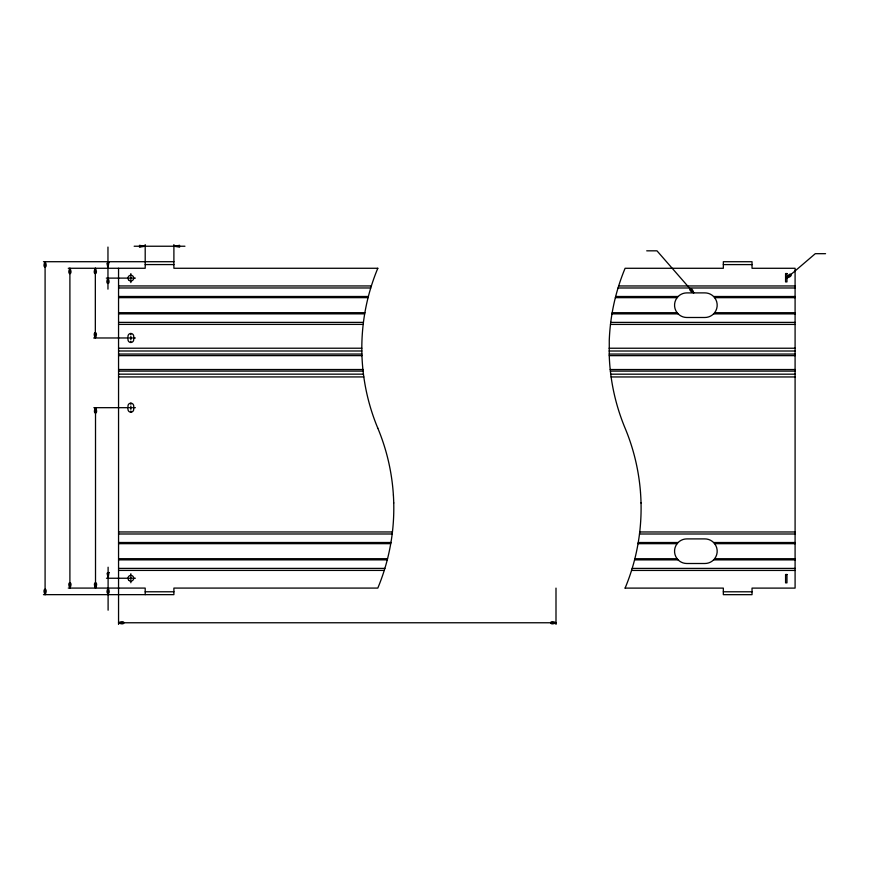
<?xml version="1.0" encoding="UTF-8"?>
<svg xmlns="http://www.w3.org/2000/svg" width="869" height="869" viewBox="0 0 869 869"><rect width="100%" height="100%" fill="white"/><g stroke="black" fill="none" stroke-linecap="round" stroke-linejoin="round"><path stroke-width="1.3" d="M45.09 594.646C41.245 587.477 48.936 587.477 45.09 594.646L45.09 261.71C48.936 268.879 41.245 268.879 45.09 261.71M107.962 247.068L107.962 289.149M108.104 610.19L108.104 567.207M640.496 492.278A207.919 207.919 0 0 0 639.736 484.37A210.483 210.483 0 0 0 638.672 476.505A208.256 208.256 0 0 0 628.026 435.586A209.081 209.081 0 0 0 625.104 428.2A206.789 206.789 0 0 1 622.193 420.802A207.952 207.952 0 0 1 610.483 371.997A208.115 208.115 0 0 1 609.723 364.111A204.932 204.932 0 0 1 609.267 356.181L609.267 340.3A204.867 204.867 0 0 1 609.538 335.01A208.115 208.115 0 0 1 610.19 327.124A207.952 207.952 0 0 1 618.75 285.695A209.005 209.005 0 0 1 622.193 275.669A206.789 206.789 0 0 1 625.104 268.282L723.334 268.282L723.334 261.721L752.033 261.721L752.033 268.282L795.092 268.282L795.092 588.107L752.033 588.107L752.033 594.668L723.334 594.668L723.334 588.107L625.104 588.107M69.9 268.271C66.055 275.44 73.735 275.44 69.9 268.271L69.9 588.085C66.055 580.916 73.735 580.916 69.9 588.085M95.329 268.271C91.484 275.44 99.164 275.44 95.329 268.271L95.329 337.976C91.484 330.807 99.164 330.807 95.329 337.976M95.514 407.68C91.68 414.839 99.359 414.839 95.514 407.68L95.514 588.085C99.359 580.916 91.68 580.916 95.514 588.085M713.601 313.872A12.307 12.307 0 0 1 704.878 317.489L686.847 317.489A12.296 12.296 0 0 1 678.124 313.872L677.114 312.71A12.296 12.296 0 0 1 677.114 297.676L678.124 296.503A12.296 12.296 0 0 1 686.847 292.896L704.878 292.886A12.307 12.307 0 0 1 713.601 296.503L795.092 296.503M795.092 559.886L713.601 559.886A12.296 12.296 0 0 1 704.878 563.503L686.847 563.503A12.307 12.307 0 0 1 678.124 559.886L677.114 558.724A12.307 12.307 0 0 1 677.103 543.679L678.124 542.517A12.307 12.307 0 0 1 686.847 538.899L704.878 538.899A12.296 12.296 0 0 1 713.601 542.528M786.966 277.884C789.921 270.313 794.918 276.146 786.966 277.884L815.296 253.683L825.55 253.683M118.553 622.769C125.712 618.924 125.712 626.603 118.553 622.769L555.997 622.769C548.828 626.603 548.828 618.924 555.997 622.769M134.163 246.231L184.945 246.231M646.721 250.826L656.975 250.826L693.668 292.886C686.065 290.007 691.843 284.956 693.668 292.886M43.45 261.71L173.898 261.71M145.199 264.578L173.898 264.578M723.334 264.6L752.033 264.6M68.26 268.271L145.199 268.271L145.199 244.591M377.809 268.271L173.898 268.271L173.898 244.591M106.322 278.113L127.569 278.113M129.209 278.113L132.49 278.113M134.13 278.113L135.358 278.113M118.553 285.944L371.367 285.944M618.663 285.955L795.092 285.955M118.553 287.976L370.748 287.976M618.044 287.987L795.092 287.987M118.553 296.492L368.358 296.492M615.654 296.503L678.124 296.503M118.553 297.654L368.065 297.654M615.361 297.665L677.114 297.665M713.601 296.503A12.503 12.503 0 0 1 714.622 297.665L795.092 297.665M118.553 312.688L364.882 312.688M612.178 312.71L677.114 312.71M795.092 313.872L713.601 313.872A12.524 12.524 0 0 0 714.622 312.71L795.092 312.71M118.553 313.85L364.676 313.85M611.982 313.872L678.124 313.872M118.553 322.377L363.438 322.377M610.733 322.388L795.092 322.388M118.553 324.398L363.188 324.398M610.483 324.419L795.092 324.419M93.678 337.976L127.569 337.976M129.209 337.976L132.49 337.976M134.13 337.976L135.358 337.976M118.553 348.219L361.819 348.219M609.115 348.23L795.092 348.23M118.553 350.989L361.841 350.989M609.136 351.011L795.092 351.011M118.553 354.052L361.906 354.052M609.202 354.063L795.092 354.063M118.553 355.638L361.949 355.627M609.245 355.649L795.092 355.649M118.553 369.521L362.916 369.521M610.212 369.531L795.092 369.531M118.553 371.106L363.079 371.106M610.375 371.117L795.092 371.117M118.553 374.159L363.448 374.159M610.744 374.181L795.092 374.181M118.553 376.929L363.807 376.929M611.113 376.95L795.092 376.95M93.874 407.68L127.569 407.68M129.209 407.68L132.49 407.68M134.13 407.68L135.358 407.68M118.553 531.958L392.43 531.958M639.725 531.969L795.092 531.969M118.553 533.99L392.191 533.99M639.486 534L795.092 534M118.553 542.506L390.941 542.506M638.237 542.517L678.124 542.517M795.092 542.517L713.601 542.517L714.622 543.679A12.296 12.296 0 0 1 714.622 558.724A12.47 12.47 0 0 1 713.601 559.886M118.553 543.668L390.746 543.668M638.042 543.679L677.114 543.679M714.622 543.679L795.092 543.679M118.553 558.702L387.552 558.702M634.848 558.724L677.114 558.724M714.622 558.724L795.092 558.724M118.553 559.864L387.259 559.864M634.555 559.886L678.124 559.886M118.553 568.391L384.88 568.391M632.176 568.402L795.092 568.402M118.553 570.412L384.25 570.412M631.546 570.433L795.092 570.433M106.463 578.243L127.569 578.243M129.209 578.243L132.49 578.243M134.13 578.243L135.358 578.243M68.26 588.085L145.199 588.085L145.199 594.646M145.199 591.778L173.898 591.778M723.334 591.789L752.033 591.789M43.45 594.646L173.898 594.646L173.898 588.085L377.809 588.085A207.669 207.669 0 0 0 388.943 552.793A207.93 207.93 0 0 0 392.44 531.904A208.017 208.017 0 0 0 393.19 524.007A206.279 206.279 0 0 0 393.733 513.427A206.496 206.496 0 0 0 393.733 502.836M555.997 588.107L555.997 624.409M130.85 273.605L130.85 274.832M130.85 276.472L130.85 279.753M130.85 281.393L130.85 282.621M130.85 333.468A2.868 2.868 0 0 0 127.982 336.336L127.982 339.616A2.868 2.868 0 0 0 130.85 342.484A2.868 2.868 0 0 0 133.717 339.616L133.717 336.336A2.868 2.868 0 0 0 130.85 333.468L130.85 334.695M130.85 336.336L130.85 339.616M130.85 341.256L130.85 342.484M130.85 403.162A2.868 2.868 0 0 0 127.982 406.04L127.982 409.321A2.868 2.868 0 0 0 130.85 412.188A2.868 2.868 0 0 0 133.717 409.321L133.717 406.04A2.868 2.868 0 0 0 130.85 403.162L130.85 404.4M130.85 406.04L130.85 409.321M130.85 410.961L130.85 412.188M130.85 573.736L130.85 574.963M130.85 576.603L130.85 579.884M130.85 581.524L130.85 582.762M118.553 268.271L118.553 624.409M377.809 268.271A206.789 206.789 0 0 0 374.897 275.658A209.005 209.005 0 0 0 371.454 285.673A207.876 207.876 0 0 0 366.121 306.16A207.952 207.952 0 0 0 362.894 327.102A208.115 208.115 0 0 0 362.243 335.021A206.203 206.203 0 0 0 361.884 342.929A206.464 206.464 0 0 0 361.884 353.52A206.159 206.159 0 0 0 362.427 364.089A208.115 208.115 0 0 0 363.188 371.997A207.952 207.952 0 0 0 374.897 420.792A206.789 206.789 0 0 0 377.809 428.178M377.809 428.178A207.767 207.767 0 0 1 388.954 463.481L389.497 466.066A207.93 207.93 0 0 1 393.375 494.95M393.385 495.069A206.279 206.279 0 0 1 393.733 502.999M640.496 492.419A206.746 206.746 0 0 1 641.029 502.999M641.029 502.858A206.496 206.496 0 0 1 641.029 513.449A206.746 206.746 0 0 1 640.268 526.657A207.767 207.767 0 0 1 639.421 534.554A210.711 210.711 0 0 1 638.672 539.79A208.082 208.082 0 0 1 635.663 555.389A208.397 208.397 0 0 1 625.093 588.139M714.622 297.665A12.307 12.307 0 0 1 714.622 312.71M108.842 262.525L107.962 268.271C106.865 261.178 106.018 264.295 108.842 262.525M107.962 278.113C104.117 285.282 111.797 285.282 107.962 278.113M108.994 572.508L108.104 578.243C107.017 571.15 106.159 574.268 108.994 572.508M108.104 588.085C104.269 595.254 111.949 595.254 108.104 588.085M140.289 246.383L139.464 247.111L145.199 246.231L139.464 245.351L140.289 246.383M178.916 245.818L179.644 247.111L173.898 246.231L179.644 245.351L178.916 245.818M786.966 273.539L785.576 273.539L785.576 281.904L786.966 281.904L786.966 273.539M786.966 574.496L785.576 574.496L785.576 582.86L786.966 582.86L786.966 574.496M129.264 280.502A2.868 2.868 0 0 0 133.717 278.297A2.868 2.868 0 0 0 129.579 275.538A2.868 2.868 0 0 0 129.264 280.502M129.264 580.633A2.868 2.868 0 0 0 133.717 578.428A2.868 2.868 0 0 0 129.579 575.68A2.868 2.868 0 0 0 129.264 580.633"/></g></svg>
